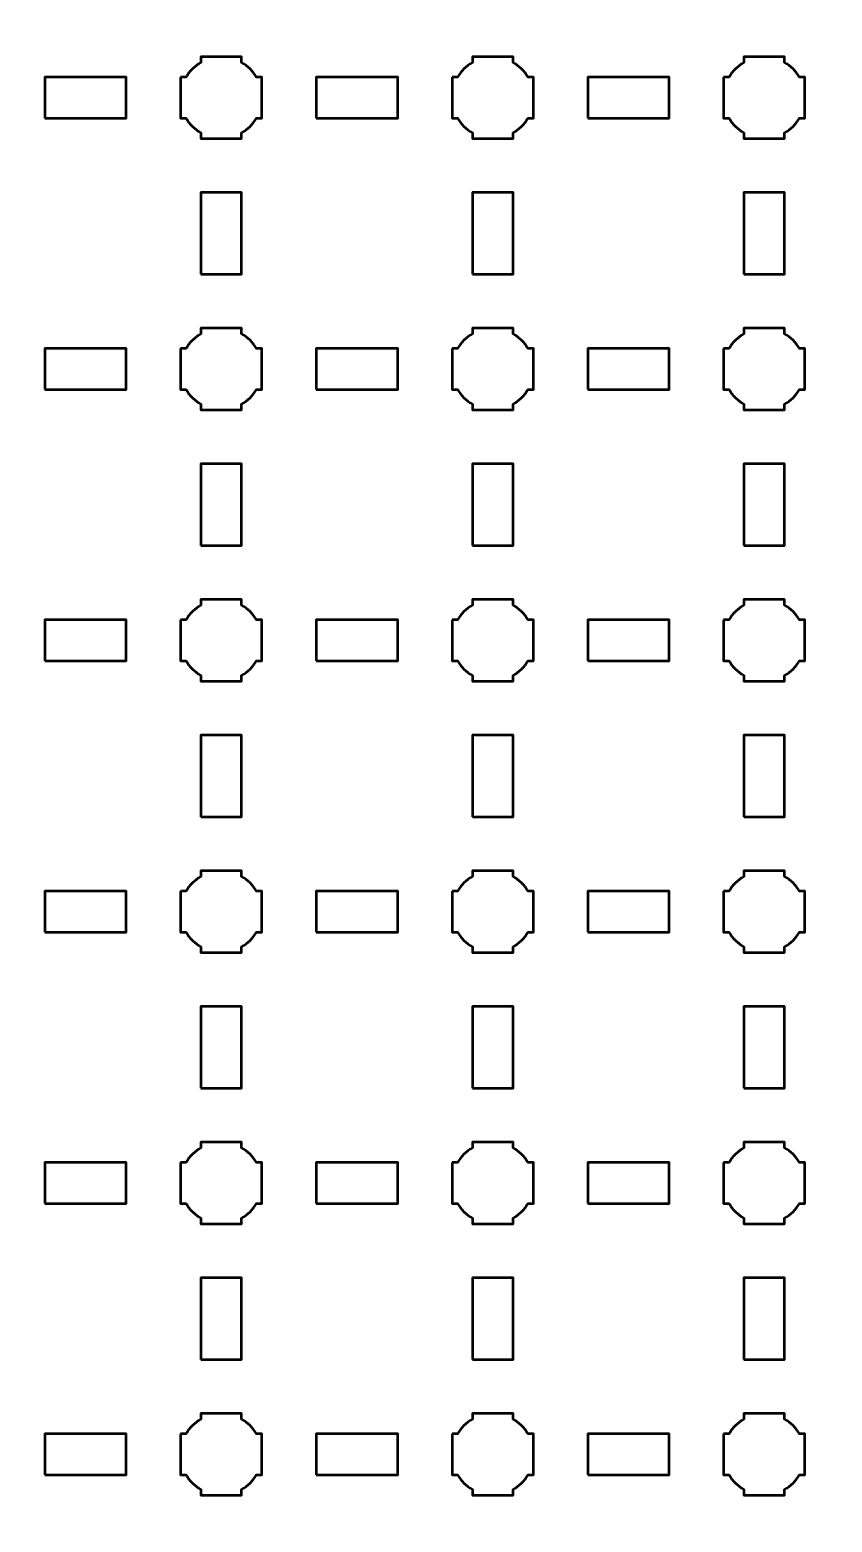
# Model space of a CAD drawing. Header units: centimetres. Extents: x -31.1 to 10.2, y -35.5 to 5.8.
# Drawn here: x -5.91 to 0, y -25.35 to -14.35 of the extents above; entities that cross this region are included whole.
import ezdxf

# ---------------------------------------------------------------- set-up
doc = ezdxf.new("R2010")
doc.units = ezdxf.units.CM
doc.header["$MEASUREMENT"] = 0
doc.layers.add('Layer 1', color=7, linetype='Continuous')

msp = doc.modelspace()

# ---------------------------------------------------------------- linework, layer by layer
at = {"layer": 'Layer 1', "color": 250, "lineweight": 53}
for points in [[(-5.8, -15), (-5.2, -15), (-5.2, -14.7), (-5.8, -14.7), (-5.8, -15)], [(-3.8, -15), (-3.2, -15), (-3.2, -14.7), (-3.8, -14.7), (-3.8, -15)], [(-1.8, -15), (-1.2, -15), (-1.2, -14.7), (-1.8, -14.7), (-1.8, -15)], [(-4.65, -16.15), (-4.35, -16.15), (-4.35, -15.55), (-4.65, -15.55), (-4.65, -16.15)], [(-2.65, -16.15), (-2.35, -16.15), (-2.35, -15.55), (-2.65, -15.55), (-2.65, -16.15)], [(-0.65, -16.15), (-0.35, -16.15), (-0.35, -15.55), (-0.65, -15.55), (-0.65, -16.15)], [(-5.8, -17), (-5.2, -17), (-5.2, -16.7), (-5.8, -16.7), (-5.8, -17)], [(-3.8, -17), (-3.2, -17), (-3.2, -16.7), (-3.8, -16.7), (-3.8, -17)], [(-1.8, -17), (-1.2, -17), (-1.2, -16.7), (-1.8, -16.7), (-1.8, -17)], [(-4.65, -18.15), (-4.35, -18.15), (-4.35, -17.55), (-4.65, -17.55), (-4.65, -18.15)], [(-2.65, -18.15), (-2.35, -18.15), (-2.35, -17.55), (-2.65, -17.55), (-2.65, -18.15)], [(-0.65, -18.15), (-0.35, -18.15), (-0.35, -17.55), (-0.65, -17.55), (-0.65, -18.15)], [(-5.8, -19), (-5.2, -19), (-5.2, -18.7), (-5.8, -18.7), (-5.8, -19)], [(-3.8, -19), (-3.2, -19), (-3.2, -18.7), (-3.8, -18.7), (-3.8, -19)], [(-1.8, -19), (-1.2, -19), (-1.2, -18.7), (-1.8, -18.7), (-1.8, -19)], [(-4.65, -20.15), (-4.35, -20.15), (-4.35, -19.55), (-4.65, -19.55), (-4.65, -20.15)], [(-2.65, -20.15), (-2.35, -20.15), (-2.35, -19.55), (-2.65, -19.55), (-2.65, -20.15)], [(-0.65, -20.15), (-0.35, -20.15), (-0.35, -19.55), (-0.65, -19.55), (-0.65, -20.15)], [(-5.8, -21), (-5.2, -21), (-5.2, -20.7), (-5.8, -20.7), (-5.8, -21)], [(-3.8, -21), (-3.2, -21), (-3.2, -20.7), (-3.8, -20.7), (-3.8, -21)], [(-1.8, -21), (-1.2, -21), (-1.2, -20.7), (-1.8, -20.7), (-1.8, -21)], [(-4.65, -22.15), (-4.35, -22.15), (-4.35, -21.55), (-4.65, -21.55), (-4.65, -22.15)], [(-2.65, -22.15), (-2.35, -22.15), (-2.35, -21.55), (-2.65, -21.55), (-2.65, -22.15)], [(-0.65, -22.15), (-0.35, -22.15), (-0.35, -21.55), (-0.65, -21.55), (-0.65, -22.15)], [(-5.8, -23), (-5.2, -23), (-5.2, -22.7), (-5.8, -22.7), (-5.8, -23)], [(-3.8, -23), (-3.2, -23), (-3.2, -22.7), (-3.8, -22.7), (-3.8, -23)], [(-1.8, -23), (-1.2, -23), (-1.2, -22.7), (-1.8, -22.7), (-1.8, -23)], [(-4.65, -24.15), (-4.35, -24.15), (-4.35, -23.55), (-4.65, -23.55), (-4.65, -24.15)], [(-2.65, -24.15), (-2.35, -24.15), (-2.35, -23.55), (-2.65, -23.55), (-2.65, -24.15)], [(-0.65, -24.15), (-0.35, -24.15), (-0.35, -23.55), (-0.65, -23.55), (-0.65, -24.15)], [(-5.8, -25), (-5.2, -25), (-5.2, -24.7), (-5.8, -24.7), (-5.8, -25)], [(-3.8, -25), (-3.2, -25), (-3.2, -24.7), (-3.8, -24.7), (-3.8, -25)], [(-1.8, -25), (-1.2, -25), (-1.2, -24.7), (-1.8, -24.7), (-1.8, -25)]]:
    msp.add_lwpolyline(points, close=True, dxfattribs=at)
msp.add_open_spline([(-31.15, -35), (-31.15, -35), (-31.15, 5.3), (-31.15, 5.3), (-31.15, 5.3), (-31.15, 5.57609), (-30.92609, 5.8), (-30.65, 5.8), (-30.65, 5.8), (-30.65, 5.8), (9.65, 5.8), (9.65, 5.8), (9.65, 5.8), (9.92609, 5.8), (10.15, 5.57609), (10.15, 5.3), (10.15, 5.3), (10.15, 5.3), (10.15, -35), (10.15, -35), (10.15, -35), (10.15, -35.27609), (9.92609, -35.5), (9.65, -35.5), (9.65, -35.5), (9.65, -35.5), (-30.65, -35.5), (-30.65, -35.5), (-30.65, -35.5), (-30.92609, -35.5), (-31.15, -35.27609), (-31.15, -35)], degree=3, knots=[0, 0, 0, 0, 0.125, 0.125, 0.125, 0.125, 0.25, 0.25, 0.25, 0.25, 0.375, 0.375, 0.375, 0.375, 0.5, 0.5, 0.5, 0.5, 0.625, 0.625, 0.625, 0.625, 0.75, 0.75, 0.75, 0.75, 0.875, 0.875, 0.875, 0.875, 1, 1, 1, 1], dxfattribs=at)
at = {"layer": 'Layer 1', "lineweight": 53}
for points in [[(-4.8, -14.7), (-4.8, -14.7), (-4.75985, -14.7), (-4.75985, -14.7), (-4.75985, -14.7), (-4.7335, -14.65447), (-4.69553, -14.6165), (-4.65, -14.59015), (-4.65, -14.59015), (-4.65, -14.59015), (-4.65, -14.55), (-4.65, -14.55), (-4.65, -14.55), (-4.65, -14.55), (-4.5, -14.55), (-4.5, -14.55), (-4.5, -14.55), (-4.5, -14.55), (-4.35, -14.55), (-4.35, -14.55), (-4.35, -14.55), (-4.35, -14.55), (-4.35, -14.59015), (-4.35, -14.59015), (-4.35, -14.59015), (-4.30447, -14.6165), (-4.2665, -14.65447), (-4.24015, -14.7), (-4.24015, -14.7), (-4.24015, -14.7), (-4.2, -14.7), (-4.2, -14.7), (-4.2, -14.7), (-4.2, -14.7), (-4.2, -14.85), (-4.2, -14.85), (-4.2, -14.85), (-4.2, -14.85), (-4.2, -15), (-4.2, -15), (-4.2, -15), (-4.2, -15), (-4.24015, -15), (-4.24015, -15), (-4.24015, -15), (-4.2665, -15.04553), (-4.30447, -15.0835), (-4.35, -15.10985), (-4.35, -15.10985), (-4.35, -15.10985), (-4.35, -15.15), (-4.35, -15.15), (-4.35, -15.15), (-4.35, -15.15), (-4.5, -15.15), (-4.5, -15.15), (-4.5, -15.15), (-4.5, -15.15), (-4.65, -15.15), (-4.65, -15.15), (-4.65, -15.15), (-4.65, -15.15), (-4.65, -15.10985), (-4.65, -15.10985), (-4.65, -15.10985), (-4.69553, -15.0835), (-4.7335, -15.04553), (-4.75985, -15), (-4.75985, -15), (-4.75985, -15), (-4.8, -15), (-4.8, -15), (-4.8, -15), (-4.8, -15), (-4.8, -14.85), (-4.8, -14.85), (-4.8, -14.85), (-4.8, -14.85), (-4.8, -14.7), (-4.8, -14.7)], [(-2.8, -14.7), (-2.8, -14.7), (-2.75985, -14.7), (-2.75985, -14.7), (-2.75985, -14.7), (-2.7335, -14.65447), (-2.69553, -14.6165), (-2.65, -14.59015), (-2.65, -14.59015), (-2.65, -14.59015), (-2.65, -14.55), (-2.65, -14.55), (-2.65, -14.55), (-2.65, -14.55), (-2.5, -14.55), (-2.5, -14.55), (-2.5, -14.55), (-2.5, -14.55), (-2.35, -14.55), (-2.35, -14.55), (-2.35, -14.55), (-2.35, -14.55), (-2.35, -14.59015), (-2.35, -14.59015), (-2.35, -14.59015), (-2.30447, -14.6165), (-2.2665, -14.65447), (-2.24015, -14.7), (-2.24015, -14.7), (-2.24015, -14.7), (-2.2, -14.7), (-2.2, -14.7), (-2.2, -14.7), (-2.2, -14.7), (-2.2, -14.85), (-2.2, -14.85), (-2.2, -14.85), (-2.2, -14.85), (-2.2, -15), (-2.2, -15), (-2.2, -15), (-2.2, -15), (-2.24015, -15), (-2.24015, -15), (-2.24015, -15), (-2.2665, -15.04553), (-2.30447, -15.0835), (-2.35, -15.10985), (-2.35, -15.10985), (-2.35, -15.10985), (-2.35, -15.15), (-2.35, -15.15), (-2.35, -15.15), (-2.35, -15.15), (-2.5, -15.15), (-2.5, -15.15), (-2.5, -15.15), (-2.5, -15.15), (-2.65, -15.15), (-2.65, -15.15), (-2.65, -15.15), (-2.65, -15.15), (-2.65, -15.10985), (-2.65, -15.10985), (-2.65, -15.10985), (-2.69553, -15.0835), (-2.7335, -15.04553), (-2.75985, -15), (-2.75985, -15), (-2.75985, -15), (-2.8, -15), (-2.8, -15), (-2.8, -15), (-2.8, -15), (-2.8, -14.85), (-2.8, -14.85), (-2.8, -14.85), (-2.8, -14.85), (-2.8, -14.7), (-2.8, -14.7)], [(-0.8, -14.7), (-0.8, -14.7), (-0.75985, -14.7), (-0.75985, -14.7), (-0.75985, -14.7), (-0.7335, -14.65447), (-0.69553, -14.6165), (-0.65, -14.59015), (-0.65, -14.59015), (-0.65, -14.59015), (-0.65, -14.55), (-0.65, -14.55), (-0.65, -14.55), (-0.65, -14.55), (-0.5, -14.55), (-0.5, -14.55), (-0.5, -14.55), (-0.5, -14.55), (-0.35, -14.55), (-0.35, -14.55), (-0.35, -14.55), (-0.35, -14.55), (-0.35, -14.59015), (-0.35, -14.59015), (-0.35, -14.59015), (-0.30447, -14.6165), (-0.2665, -14.65447), (-0.24015, -14.7), (-0.24015, -14.7), (-0.24015, -14.7), (-0.2, -14.7), (-0.2, -14.7), (-0.2, -14.7), (-0.2, -14.7), (-0.2, -14.85), (-0.2, -14.85), (-0.2, -14.85), (-0.2, -14.85), (-0.2, -15), (-0.2, -15), (-0.2, -15), (-0.2, -15), (-0.24015, -15), (-0.24015, -15), (-0.24015, -15), (-0.2665, -15.04553), (-0.30447, -15.0835), (-0.35, -15.10985), (-0.35, -15.10985), (-0.35, -15.10985), (-0.35, -15.15), (-0.35, -15.15), (-0.35, -15.15), (-0.35, -15.15), (-0.5, -15.15), (-0.5, -15.15), (-0.5, -15.15), (-0.5, -15.15), (-0.65, -15.15), (-0.65, -15.15), (-0.65, -15.15), (-0.65, -15.15), (-0.65, -15.10985), (-0.65, -15.10985), (-0.65, -15.10985), (-0.69553, -15.0835), (-0.7335, -15.04553), (-0.75985, -15), (-0.75985, -15), (-0.75985, -15), (-0.8, -15), (-0.8, -15), (-0.8, -15), (-0.8, -15), (-0.8, -14.85), (-0.8, -14.85), (-0.8, -14.85), (-0.8, -14.85), (-0.8, -14.7), (-0.8, -14.7)], [(-4.8, -16.7), (-4.8, -16.7), (-4.75985, -16.7), (-4.75985, -16.7), (-4.75985, -16.7), (-4.7335, -16.65447), (-4.69553, -16.6165), (-4.65, -16.59015), (-4.65, -16.59015), (-4.65, -16.59015), (-4.65, -16.55), (-4.65, -16.55), (-4.65, -16.55), (-4.65, -16.55), (-4.5, -16.55), (-4.5, -16.55), (-4.5, -16.55), (-4.5, -16.55), (-4.35, -16.55), (-4.35, -16.55), (-4.35, -16.55), (-4.35, -16.55), (-4.35, -16.59015), (-4.35, -16.59015), (-4.35, -16.59015), (-4.30447, -16.6165), (-4.2665, -16.65447), (-4.24015, -16.7), (-4.24015, -16.7), (-4.24015, -16.7), (-4.2, -16.7), (-4.2, -16.7), (-4.2, -16.7), (-4.2, -16.7), (-4.2, -16.85), (-4.2, -16.85), (-4.2, -16.85), (-4.2, -16.85), (-4.2, -17), (-4.2, -17), (-4.2, -17), (-4.2, -17), (-4.24015, -17), (-4.24015, -17), (-4.24015, -17), (-4.2665, -17.04553), (-4.30447, -17.0835), (-4.35, -17.10985), (-4.35, -17.10985), (-4.35, -17.10985), (-4.35, -17.15), (-4.35, -17.15), (-4.35, -17.15), (-4.35, -17.15), (-4.5, -17.15), (-4.5, -17.15), (-4.5, -17.15), (-4.5, -17.15), (-4.65, -17.15), (-4.65, -17.15), (-4.65, -17.15), (-4.65, -17.15), (-4.65, -17.10985), (-4.65, -17.10985), (-4.65, -17.10985), (-4.69553, -17.0835), (-4.7335, -17.04553), (-4.75985, -17), (-4.75985, -17), (-4.75985, -17), (-4.8, -17), (-4.8, -17), (-4.8, -17), (-4.8, -17), (-4.8, -16.85), (-4.8, -16.85), (-4.8, -16.85), (-4.8, -16.85), (-4.8, -16.7), (-4.8, -16.7)], [(-2.8, -16.7), (-2.8, -16.7), (-2.75985, -16.7), (-2.75985, -16.7), (-2.75985, -16.7), (-2.7335, -16.65447), (-2.69553, -16.6165), (-2.65, -16.59015), (-2.65, -16.59015), (-2.65, -16.59015), (-2.65, -16.55), (-2.65, -16.55), (-2.65, -16.55), (-2.65, -16.55), (-2.5, -16.55), (-2.5, -16.55), (-2.5, -16.55), (-2.5, -16.55), (-2.35, -16.55), (-2.35, -16.55), (-2.35, -16.55), (-2.35, -16.55), (-2.35, -16.59015), (-2.35, -16.59015), (-2.35, -16.59015), (-2.30447, -16.6165), (-2.2665, -16.65447), (-2.24015, -16.7), (-2.24015, -16.7), (-2.24015, -16.7), (-2.2, -16.7), (-2.2, -16.7), (-2.2, -16.7), (-2.2, -16.7), (-2.2, -16.85), (-2.2, -16.85), (-2.2, -16.85), (-2.2, -16.85), (-2.2, -17), (-2.2, -17), (-2.2, -17), (-2.2, -17), (-2.24015, -17), (-2.24015, -17), (-2.24015, -17), (-2.2665, -17.04553), (-2.30447, -17.0835), (-2.35, -17.10985), (-2.35, -17.10985), (-2.35, -17.10985), (-2.35, -17.15), (-2.35, -17.15), (-2.35, -17.15), (-2.35, -17.15), (-2.5, -17.15), (-2.5, -17.15), (-2.5, -17.15), (-2.5, -17.15), (-2.65, -17.15), (-2.65, -17.15), (-2.65, -17.15), (-2.65, -17.15), (-2.65, -17.10985), (-2.65, -17.10985), (-2.65, -17.10985), (-2.69553, -17.0835), (-2.7335, -17.04553), (-2.75985, -17), (-2.75985, -17), (-2.75985, -17), (-2.8, -17), (-2.8, -17), (-2.8, -17), (-2.8, -17), (-2.8, -16.85), (-2.8, -16.85), (-2.8, -16.85), (-2.8, -16.85), (-2.8, -16.7), (-2.8, -16.7)], [(-0.8, -16.7), (-0.8, -16.7), (-0.75985, -16.7), (-0.75985, -16.7), (-0.75985, -16.7), (-0.7335, -16.65447), (-0.69553, -16.6165), (-0.65, -16.59015), (-0.65, -16.59015), (-0.65, -16.59015), (-0.65, -16.55), (-0.65, -16.55), (-0.65, -16.55), (-0.65, -16.55), (-0.5, -16.55), (-0.5, -16.55), (-0.5, -16.55), (-0.5, -16.55), (-0.35, -16.55), (-0.35, -16.55), (-0.35, -16.55), (-0.35, -16.55), (-0.35, -16.59015), (-0.35, -16.59015), (-0.35, -16.59015), (-0.30447, -16.6165), (-0.2665, -16.65447), (-0.24015, -16.7), (-0.24015, -16.7), (-0.24015, -16.7), (-0.2, -16.7), (-0.2, -16.7), (-0.2, -16.7), (-0.2, -16.7), (-0.2, -16.85), (-0.2, -16.85), (-0.2, -16.85), (-0.2, -16.85), (-0.2, -17), (-0.2, -17), (-0.2, -17), (-0.2, -17), (-0.24015, -17), (-0.24015, -17), (-0.24015, -17), (-0.2665, -17.04553), (-0.30447, -17.0835), (-0.35, -17.10985), (-0.35, -17.10985), (-0.35, -17.10985), (-0.35, -17.15), (-0.35, -17.15), (-0.35, -17.15), (-0.35, -17.15), (-0.5, -17.15), (-0.5, -17.15), (-0.5, -17.15), (-0.5, -17.15), (-0.65, -17.15), (-0.65, -17.15), (-0.65, -17.15), (-0.65, -17.15), (-0.65, -17.10985), (-0.65, -17.10985), (-0.65, -17.10985), (-0.69553, -17.0835), (-0.7335, -17.04553), (-0.75985, -17), (-0.75985, -17), (-0.75985, -17), (-0.8, -17), (-0.8, -17), (-0.8, -17), (-0.8, -17), (-0.8, -16.85), (-0.8, -16.85), (-0.8, -16.85), (-0.8, -16.85), (-0.8, -16.7), (-0.8, -16.7)], [(-4.8, -18.7), (-4.8, -18.7), (-4.75985, -18.7), (-4.75985, -18.7), (-4.75985, -18.7), (-4.7335, -18.65447), (-4.69553, -18.6165), (-4.65, -18.59015), (-4.65, -18.59015), (-4.65, -18.59015), (-4.65, -18.55), (-4.65, -18.55), (-4.65, -18.55), (-4.65, -18.55), (-4.5, -18.55), (-4.5, -18.55), (-4.5, -18.55), (-4.5, -18.55), (-4.35, -18.55), (-4.35, -18.55), (-4.35, -18.55), (-4.35, -18.55), (-4.35, -18.59015), (-4.35, -18.59015), (-4.35, -18.59015), (-4.30447, -18.6165), (-4.2665, -18.65447), (-4.24015, -18.7), (-4.24015, -18.7), (-4.24015, -18.7), (-4.2, -18.7), (-4.2, -18.7), (-4.2, -18.7), (-4.2, -18.7), (-4.2, -18.85), (-4.2, -18.85), (-4.2, -18.85), (-4.2, -18.85), (-4.2, -19), (-4.2, -19), (-4.2, -19), (-4.2, -19), (-4.24015, -19), (-4.24015, -19), (-4.24015, -19), (-4.2665, -19.04553), (-4.30447, -19.0835), (-4.35, -19.10985), (-4.35, -19.10985), (-4.35, -19.10985), (-4.35, -19.15), (-4.35, -19.15), (-4.35, -19.15), (-4.35, -19.15), (-4.5, -19.15), (-4.5, -19.15), (-4.5, -19.15), (-4.5, -19.15), (-4.65, -19.15), (-4.65, -19.15), (-4.65, -19.15), (-4.65, -19.15), (-4.65, -19.10985), (-4.65, -19.10985), (-4.65, -19.10985), (-4.69553, -19.0835), (-4.7335, -19.04553), (-4.75985, -19), (-4.75985, -19), (-4.75985, -19), (-4.8, -19), (-4.8, -19), (-4.8, -19), (-4.8, -19), (-4.8, -18.85), (-4.8, -18.85), (-4.8, -18.85), (-4.8, -18.85), (-4.8, -18.7), (-4.8, -18.7)], [(-2.8, -18.7), (-2.8, -18.7), (-2.75985, -18.7), (-2.75985, -18.7), (-2.75985, -18.7), (-2.7335, -18.65447), (-2.69553, -18.6165), (-2.65, -18.59015), (-2.65, -18.59015), (-2.65, -18.59015), (-2.65, -18.55), (-2.65, -18.55), (-2.65, -18.55), (-2.65, -18.55), (-2.5, -18.55), (-2.5, -18.55), (-2.5, -18.55), (-2.5, -18.55), (-2.35, -18.55), (-2.35, -18.55), (-2.35, -18.55), (-2.35, -18.55), (-2.35, -18.59015), (-2.35, -18.59015), (-2.35, -18.59015), (-2.30447, -18.6165), (-2.2665, -18.65447), (-2.24015, -18.7), (-2.24015, -18.7), (-2.24015, -18.7), (-2.2, -18.7), (-2.2, -18.7), (-2.2, -18.7), (-2.2, -18.7), (-2.2, -18.85), (-2.2, -18.85), (-2.2, -18.85), (-2.2, -18.85), (-2.2, -19), (-2.2, -19), (-2.2, -19), (-2.2, -19), (-2.24015, -19), (-2.24015, -19), (-2.24015, -19), (-2.2665, -19.04553), (-2.30447, -19.0835), (-2.35, -19.10985), (-2.35, -19.10985), (-2.35, -19.10985), (-2.35, -19.15), (-2.35, -19.15), (-2.35, -19.15), (-2.35, -19.15), (-2.5, -19.15), (-2.5, -19.15), (-2.5, -19.15), (-2.5, -19.15), (-2.65, -19.15), (-2.65, -19.15), (-2.65, -19.15), (-2.65, -19.15), (-2.65, -19.10985), (-2.65, -19.10985), (-2.65, -19.10985), (-2.69553, -19.0835), (-2.7335, -19.04553), (-2.75985, -19), (-2.75985, -19), (-2.75985, -19), (-2.8, -19), (-2.8, -19), (-2.8, -19), (-2.8, -19), (-2.8, -18.85), (-2.8, -18.85), (-2.8, -18.85), (-2.8, -18.85), (-2.8, -18.7), (-2.8, -18.7)], [(-0.8, -18.7), (-0.8, -18.7), (-0.75985, -18.7), (-0.75985, -18.7), (-0.75985, -18.7), (-0.7335, -18.65447), (-0.69553, -18.6165), (-0.65, -18.59015), (-0.65, -18.59015), (-0.65, -18.59015), (-0.65, -18.55), (-0.65, -18.55), (-0.65, -18.55), (-0.65, -18.55), (-0.5, -18.55), (-0.5, -18.55), (-0.5, -18.55), (-0.5, -18.55), (-0.35, -18.55), (-0.35, -18.55), (-0.35, -18.55), (-0.35, -18.55), (-0.35, -18.59015), (-0.35, -18.59015), (-0.35, -18.59015), (-0.30447, -18.6165), (-0.2665, -18.65447), (-0.24015, -18.7), (-0.24015, -18.7), (-0.24015, -18.7), (-0.2, -18.7), (-0.2, -18.7), (-0.2, -18.7), (-0.2, -18.7), (-0.2, -18.85), (-0.2, -18.85), (-0.2, -18.85), (-0.2, -18.85), (-0.2, -19), (-0.2, -19), (-0.2, -19), (-0.2, -19), (-0.24015, -19), (-0.24015, -19), (-0.24015, -19), (-0.2665, -19.04553), (-0.30447, -19.0835), (-0.35, -19.10985), (-0.35, -19.10985), (-0.35, -19.10985), (-0.35, -19.15), (-0.35, -19.15), (-0.35, -19.15), (-0.35, -19.15), (-0.5, -19.15), (-0.5, -19.15), (-0.5, -19.15), (-0.5, -19.15), (-0.65, -19.15), (-0.65, -19.15), (-0.65, -19.15), (-0.65, -19.15), (-0.65, -19.10985), (-0.65, -19.10985), (-0.65, -19.10985), (-0.69553, -19.0835), (-0.7335, -19.04553), (-0.75985, -19), (-0.75985, -19), (-0.75985, -19), (-0.8, -19), (-0.8, -19), (-0.8, -19), (-0.8, -19), (-0.8, -18.85), (-0.8, -18.85), (-0.8, -18.85), (-0.8, -18.85), (-0.8, -18.7), (-0.8, -18.7)], [(-4.8, -20.7), (-4.8, -20.7), (-4.75985, -20.7), (-4.75985, -20.7), (-4.75985, -20.7), (-4.7335, -20.65447), (-4.69553, -20.6165), (-4.65, -20.59015), (-4.65, -20.59015), (-4.65, -20.59015), (-4.65, -20.55), (-4.65, -20.55), (-4.65, -20.55), (-4.65, -20.55), (-4.5, -20.55), (-4.5, -20.55), (-4.5, -20.55), (-4.5, -20.55), (-4.35, -20.55), (-4.35, -20.55), (-4.35, -20.55), (-4.35, -20.55), (-4.35, -20.59015), (-4.35, -20.59015), (-4.35, -20.59015), (-4.30447, -20.6165), (-4.2665, -20.65447), (-4.24015, -20.7), (-4.24015, -20.7), (-4.24015, -20.7), (-4.2, -20.7), (-4.2, -20.7), (-4.2, -20.7), (-4.2, -20.7), (-4.2, -20.85), (-4.2, -20.85), (-4.2, -20.85), (-4.2, -20.85), (-4.2, -21), (-4.2, -21), (-4.2, -21), (-4.2, -21), (-4.24015, -21), (-4.24015, -21), (-4.24015, -21), (-4.2665, -21.04553), (-4.30447, -21.0835), (-4.35, -21.10985), (-4.35, -21.10985), (-4.35, -21.10985), (-4.35, -21.15), (-4.35, -21.15), (-4.35, -21.15), (-4.35, -21.15), (-4.5, -21.15), (-4.5, -21.15), (-4.5, -21.15), (-4.5, -21.15), (-4.65, -21.15), (-4.65, -21.15), (-4.65, -21.15), (-4.65, -21.15), (-4.65, -21.10985), (-4.65, -21.10985), (-4.65, -21.10985), (-4.69553, -21.0835), (-4.7335, -21.04553), (-4.75985, -21), (-4.75985, -21), (-4.75985, -21), (-4.8, -21), (-4.8, -21), (-4.8, -21), (-4.8, -21), (-4.8, -20.85), (-4.8, -20.85), (-4.8, -20.85), (-4.8, -20.85), (-4.8, -20.7), (-4.8, -20.7)], [(-2.8, -20.7), (-2.8, -20.7), (-2.75985, -20.7), (-2.75985, -20.7), (-2.75985, -20.7), (-2.7335, -20.65447), (-2.69553, -20.6165), (-2.65, -20.59015), (-2.65, -20.59015), (-2.65, -20.59015), (-2.65, -20.55), (-2.65, -20.55), (-2.65, -20.55), (-2.65, -20.55), (-2.5, -20.55), (-2.5, -20.55), (-2.5, -20.55), (-2.5, -20.55), (-2.35, -20.55), (-2.35, -20.55), (-2.35, -20.55), (-2.35, -20.55), (-2.35, -20.59015), (-2.35, -20.59015), (-2.35, -20.59015), (-2.30447, -20.6165), (-2.2665, -20.65447), (-2.24015, -20.7), (-2.24015, -20.7), (-2.24015, -20.7), (-2.2, -20.7), (-2.2, -20.7), (-2.2, -20.7), (-2.2, -20.7), (-2.2, -20.85), (-2.2, -20.85), (-2.2, -20.85), (-2.2, -20.85), (-2.2, -21), (-2.2, -21), (-2.2, -21), (-2.2, -21), (-2.24015, -21), (-2.24015, -21), (-2.24015, -21), (-2.2665, -21.04553), (-2.30447, -21.0835), (-2.35, -21.10985), (-2.35, -21.10985), (-2.35, -21.10985), (-2.35, -21.15), (-2.35, -21.15), (-2.35, -21.15), (-2.35, -21.15), (-2.5, -21.15), (-2.5, -21.15), (-2.5, -21.15), (-2.5, -21.15), (-2.65, -21.15), (-2.65, -21.15), (-2.65, -21.15), (-2.65, -21.15), (-2.65, -21.10985), (-2.65, -21.10985), (-2.65, -21.10985), (-2.69553, -21.0835), (-2.7335, -21.04553), (-2.75985, -21), (-2.75985, -21), (-2.75985, -21), (-2.8, -21), (-2.8, -21), (-2.8, -21), (-2.8, -21), (-2.8, -20.85), (-2.8, -20.85), (-2.8, -20.85), (-2.8, -20.85), (-2.8, -20.7), (-2.8, -20.7)], [(-0.8, -20.7), (-0.8, -20.7), (-0.75985, -20.7), (-0.75985, -20.7), (-0.75985, -20.7), (-0.7335, -20.65447), (-0.69553, -20.6165), (-0.65, -20.59015), (-0.65, -20.59015), (-0.65, -20.59015), (-0.65, -20.55), (-0.65, -20.55), (-0.65, -20.55), (-0.65, -20.55), (-0.5, -20.55), (-0.5, -20.55), (-0.5, -20.55), (-0.5, -20.55), (-0.35, -20.55), (-0.35, -20.55), (-0.35, -20.55), (-0.35, -20.55), (-0.35, -20.59015), (-0.35, -20.59015), (-0.35, -20.59015), (-0.30447, -20.6165), (-0.2665, -20.65447), (-0.24015, -20.7), (-0.24015, -20.7), (-0.24015, -20.7), (-0.2, -20.7), (-0.2, -20.7), (-0.2, -20.7), (-0.2, -20.7), (-0.2, -20.85), (-0.2, -20.85), (-0.2, -20.85), (-0.2, -20.85), (-0.2, -21), (-0.2, -21), (-0.2, -21), (-0.2, -21), (-0.24015, -21), (-0.24015, -21), (-0.24015, -21), (-0.2665, -21.04553), (-0.30447, -21.0835), (-0.35, -21.10985), (-0.35, -21.10985), (-0.35, -21.10985), (-0.35, -21.15), (-0.35, -21.15), (-0.35, -21.15), (-0.35, -21.15), (-0.5, -21.15), (-0.5, -21.15), (-0.5, -21.15), (-0.5, -21.15), (-0.65, -21.15), (-0.65, -21.15), (-0.65, -21.15), (-0.65, -21.15), (-0.65, -21.10985), (-0.65, -21.10985), (-0.65, -21.10985), (-0.69553, -21.0835), (-0.7335, -21.04553), (-0.75985, -21), (-0.75985, -21), (-0.75985, -21), (-0.8, -21), (-0.8, -21), (-0.8, -21), (-0.8, -21), (-0.8, -20.85), (-0.8, -20.85), (-0.8, -20.85), (-0.8, -20.85), (-0.8, -20.7), (-0.8, -20.7)], [(-4.8, -22.7), (-4.8, -22.7), (-4.75985, -22.7), (-4.75985, -22.7), (-4.75985, -22.7), (-4.7335, -22.65447), (-4.69553, -22.6165), (-4.65, -22.59015), (-4.65, -22.59015), (-4.65, -22.59015), (-4.65, -22.55), (-4.65, -22.55), (-4.65, -22.55), (-4.65, -22.55), (-4.5, -22.55), (-4.5, -22.55), (-4.5, -22.55), (-4.5, -22.55), (-4.35, -22.55), (-4.35, -22.55), (-4.35, -22.55), (-4.35, -22.55), (-4.35, -22.59015), (-4.35, -22.59015), (-4.35, -22.59015), (-4.30447, -22.6165), (-4.2665, -22.65447), (-4.24015, -22.7), (-4.24015, -22.7), (-4.24015, -22.7), (-4.2, -22.7), (-4.2, -22.7), (-4.2, -22.7), (-4.2, -22.7), (-4.2, -22.85), (-4.2, -22.85), (-4.2, -22.85), (-4.2, -22.85), (-4.2, -23), (-4.2, -23), (-4.2, -23), (-4.2, -23), (-4.24015, -23), (-4.24015, -23), (-4.24015, -23), (-4.2665, -23.04553), (-4.30447, -23.0835), (-4.35, -23.10985), (-4.35, -23.10985), (-4.35, -23.10985), (-4.35, -23.15), (-4.35, -23.15), (-4.35, -23.15), (-4.35, -23.15), (-4.5, -23.15), (-4.5, -23.15), (-4.5, -23.15), (-4.5, -23.15), (-4.65, -23.15), (-4.65, -23.15), (-4.65, -23.15), (-4.65, -23.15), (-4.65, -23.10985), (-4.65, -23.10985), (-4.65, -23.10985), (-4.69553, -23.0835), (-4.7335, -23.04553), (-4.75985, -23), (-4.75985, -23), (-4.75985, -23), (-4.8, -23), (-4.8, -23), (-4.8, -23), (-4.8, -23), (-4.8, -22.85), (-4.8, -22.85), (-4.8, -22.85), (-4.8, -22.85), (-4.8, -22.7), (-4.8, -22.7)], [(-2.8, -22.7), (-2.8, -22.7), (-2.75985, -22.7), (-2.75985, -22.7), (-2.75985, -22.7), (-2.7335, -22.65447), (-2.69553, -22.6165), (-2.65, -22.59015), (-2.65, -22.59015), (-2.65, -22.59015), (-2.65, -22.55), (-2.65, -22.55), (-2.65, -22.55), (-2.65, -22.55), (-2.5, -22.55), (-2.5, -22.55), (-2.5, -22.55), (-2.5, -22.55), (-2.35, -22.55), (-2.35, -22.55), (-2.35, -22.55), (-2.35, -22.55), (-2.35, -22.59015), (-2.35, -22.59015), (-2.35, -22.59015), (-2.30447, -22.6165), (-2.2665, -22.65447), (-2.24015, -22.7), (-2.24015, -22.7), (-2.24015, -22.7), (-2.2, -22.7), (-2.2, -22.7), (-2.2, -22.7), (-2.2, -22.7), (-2.2, -22.85), (-2.2, -22.85), (-2.2, -22.85), (-2.2, -22.85), (-2.2, -23), (-2.2, -23), (-2.2, -23), (-2.2, -23), (-2.24015, -23), (-2.24015, -23), (-2.24015, -23), (-2.2665, -23.04553), (-2.30447, -23.0835), (-2.35, -23.10985), (-2.35, -23.10985), (-2.35, -23.10985), (-2.35, -23.15), (-2.35, -23.15), (-2.35, -23.15), (-2.35, -23.15), (-2.5, -23.15), (-2.5, -23.15), (-2.5, -23.15), (-2.5, -23.15), (-2.65, -23.15), (-2.65, -23.15), (-2.65, -23.15), (-2.65, -23.15), (-2.65, -23.10985), (-2.65, -23.10985), (-2.65, -23.10985), (-2.69553, -23.0835), (-2.7335, -23.04553), (-2.75985, -23), (-2.75985, -23), (-2.75985, -23), (-2.8, -23), (-2.8, -23), (-2.8, -23), (-2.8, -23), (-2.8, -22.85), (-2.8, -22.85), (-2.8, -22.85), (-2.8, -22.85), (-2.8, -22.7), (-2.8, -22.7)], [(-0.8, -22.7), (-0.8, -22.7), (-0.75985, -22.7), (-0.75985, -22.7), (-0.75985, -22.7), (-0.7335, -22.65447), (-0.69553, -22.6165), (-0.65, -22.59015), (-0.65, -22.59015), (-0.65, -22.59015), (-0.65, -22.55), (-0.65, -22.55), (-0.65, -22.55), (-0.65, -22.55), (-0.5, -22.55), (-0.5, -22.55), (-0.5, -22.55), (-0.5, -22.55), (-0.35, -22.55), (-0.35, -22.55), (-0.35, -22.55), (-0.35, -22.55), (-0.35, -22.59015), (-0.35, -22.59015), (-0.35, -22.59015), (-0.30447, -22.6165), (-0.2665, -22.65447), (-0.24015, -22.7), (-0.24015, -22.7), (-0.24015, -22.7), (-0.2, -22.7), (-0.2, -22.7), (-0.2, -22.7), (-0.2, -22.7), (-0.2, -22.85), (-0.2, -22.85), (-0.2, -22.85), (-0.2, -22.85), (-0.2, -23), (-0.2, -23), (-0.2, -23), (-0.2, -23), (-0.24015, -23), (-0.24015, -23), (-0.24015, -23), (-0.2665, -23.04553), (-0.30447, -23.0835), (-0.35, -23.10985), (-0.35, -23.10985), (-0.35, -23.10985), (-0.35, -23.15), (-0.35, -23.15), (-0.35, -23.15), (-0.35, -23.15), (-0.5, -23.15), (-0.5, -23.15), (-0.5, -23.15), (-0.5, -23.15), (-0.65, -23.15), (-0.65, -23.15), (-0.65, -23.15), (-0.65, -23.15), (-0.65, -23.10985), (-0.65, -23.10985), (-0.65, -23.10985), (-0.69553, -23.0835), (-0.7335, -23.04553), (-0.75985, -23), (-0.75985, -23), (-0.75985, -23), (-0.8, -23), (-0.8, -23), (-0.8, -23), (-0.8, -23), (-0.8, -22.85), (-0.8, -22.85), (-0.8, -22.85), (-0.8, -22.85), (-0.8, -22.7), (-0.8, -22.7)], [(-4.8, -24.7), (-4.8, -24.7), (-4.75985, -24.7), (-4.75985, -24.7), (-4.75985, -24.7), (-4.7335, -24.65447), (-4.69553, -24.6165), (-4.65, -24.59015), (-4.65, -24.59015), (-4.65, -24.59015), (-4.65, -24.55), (-4.65, -24.55), (-4.65, -24.55), (-4.65, -24.55), (-4.5, -24.55), (-4.5, -24.55), (-4.5, -24.55), (-4.5, -24.55), (-4.35, -24.55), (-4.35, -24.55), (-4.35, -24.55), (-4.35, -24.55), (-4.35, -24.59015), (-4.35, -24.59015), (-4.35, -24.59015), (-4.30447, -24.6165), (-4.2665, -24.65447), (-4.24015, -24.7), (-4.24015, -24.7), (-4.24015, -24.7), (-4.2, -24.7), (-4.2, -24.7), (-4.2, -24.7), (-4.2, -24.7), (-4.2, -24.85), (-4.2, -24.85), (-4.2, -24.85), (-4.2, -24.85), (-4.2, -25), (-4.2, -25), (-4.2, -25), (-4.2, -25), (-4.24015, -25), (-4.24015, -25), (-4.24015, -25), (-4.2665, -25.04553), (-4.30447, -25.0835), (-4.35, -25.10985), (-4.35, -25.10985), (-4.35, -25.10985), (-4.35, -25.15), (-4.35, -25.15), (-4.35, -25.15), (-4.35, -25.15), (-4.5, -25.15), (-4.5, -25.15), (-4.5, -25.15), (-4.5, -25.15), (-4.65, -25.15), (-4.65, -25.15), (-4.65, -25.15), (-4.65, -25.15), (-4.65, -25.10985), (-4.65, -25.10985), (-4.65, -25.10985), (-4.69553, -25.0835), (-4.7335, -25.04553), (-4.75985, -25), (-4.75985, -25), (-4.75985, -25), (-4.8, -25), (-4.8, -25), (-4.8, -25), (-4.8, -25), (-4.8, -24.85), (-4.8, -24.85), (-4.8, -24.85), (-4.8, -24.85), (-4.8, -24.7), (-4.8, -24.7)], [(-2.8, -24.7), (-2.8, -24.7), (-2.75985, -24.7), (-2.75985, -24.7), (-2.75985, -24.7), (-2.7335, -24.65447), (-2.69553, -24.6165), (-2.65, -24.59015), (-2.65, -24.59015), (-2.65, -24.59015), (-2.65, -24.55), (-2.65, -24.55), (-2.65, -24.55), (-2.65, -24.55), (-2.5, -24.55), (-2.5, -24.55), (-2.5, -24.55), (-2.5, -24.55), (-2.35, -24.55), (-2.35, -24.55), (-2.35, -24.55), (-2.35, -24.55), (-2.35, -24.59015), (-2.35, -24.59015), (-2.35, -24.59015), (-2.30447, -24.6165), (-2.2665, -24.65447), (-2.24015, -24.7), (-2.24015, -24.7), (-2.24015, -24.7), (-2.2, -24.7), (-2.2, -24.7), (-2.2, -24.7), (-2.2, -24.7), (-2.2, -24.85), (-2.2, -24.85), (-2.2, -24.85), (-2.2, -24.85), (-2.2, -25), (-2.2, -25), (-2.2, -25), (-2.2, -25), (-2.24015, -25), (-2.24015, -25), (-2.24015, -25), (-2.2665, -25.04553), (-2.30447, -25.0835), (-2.35, -25.10985), (-2.35, -25.10985), (-2.35, -25.10985), (-2.35, -25.15), (-2.35, -25.15), (-2.35, -25.15), (-2.35, -25.15), (-2.5, -25.15), (-2.5, -25.15), (-2.5, -25.15), (-2.5, -25.15), (-2.65, -25.15), (-2.65, -25.15), (-2.65, -25.15), (-2.65, -25.15), (-2.65, -25.10985), (-2.65, -25.10985), (-2.65, -25.10985), (-2.69553, -25.0835), (-2.7335, -25.04553), (-2.75985, -25), (-2.75985, -25), (-2.75985, -25), (-2.8, -25), (-2.8, -25), (-2.8, -25), (-2.8, -25), (-2.8, -24.85), (-2.8, -24.85), (-2.8, -24.85), (-2.8, -24.85), (-2.8, -24.7), (-2.8, -24.7)], [(-0.8, -24.7), (-0.8, -24.7), (-0.75985, -24.7), (-0.75985, -24.7), (-0.75985, -24.7), (-0.7335, -24.65447), (-0.69553, -24.6165), (-0.65, -24.59015), (-0.65, -24.59015), (-0.65, -24.59015), (-0.65, -24.55), (-0.65, -24.55), (-0.65, -24.55), (-0.65, -24.55), (-0.5, -24.55), (-0.5, -24.55), (-0.5, -24.55), (-0.5, -24.55), (-0.35, -24.55), (-0.35, -24.55), (-0.35, -24.55), (-0.35, -24.55), (-0.35, -24.59015), (-0.35, -24.59015), (-0.35, -24.59015), (-0.30447, -24.6165), (-0.2665, -24.65447), (-0.24015, -24.7), (-0.24015, -24.7), (-0.24015, -24.7), (-0.2, -24.7), (-0.2, -24.7), (-0.2, -24.7), (-0.2, -24.7), (-0.2, -24.85), (-0.2, -24.85), (-0.2, -24.85), (-0.2, -24.85), (-0.2, -25), (-0.2, -25), (-0.2, -25), (-0.2, -25), (-0.24015, -25), (-0.24015, -25), (-0.24015, -25), (-0.2665, -25.04553), (-0.30447, -25.0835), (-0.35, -25.10985), (-0.35, -25.10985), (-0.35, -25.10985), (-0.35, -25.15), (-0.35, -25.15), (-0.35, -25.15), (-0.35, -25.15), (-0.5, -25.15), (-0.5, -25.15), (-0.5, -25.15), (-0.5, -25.15), (-0.65, -25.15), (-0.65, -25.15), (-0.65, -25.15), (-0.65, -25.15), (-0.65, -25.10985), (-0.65, -25.10985), (-0.65, -25.10985), (-0.69553, -25.0835), (-0.7335, -25.04553), (-0.75985, -25), (-0.75985, -25), (-0.75985, -25), (-0.8, -25), (-0.8, -25), (-0.8, -25), (-0.8, -25), (-0.8, -24.85), (-0.8, -24.85), (-0.8, -24.85), (-0.8, -24.85), (-0.8, -24.7), (-0.8, -24.7)]]:
    msp.add_open_spline(points, degree=3, knots=[0, 0, 0, 0, 0.05, 0.05, 0.05, 0.05, 0.1, 0.1, 0.1, 0.1, 0.15, 0.15, 0.15, 0.15, 0.2, 0.2, 0.2, 0.2, 0.25, 0.25, 0.25, 0.25, 0.3, 0.3, 0.3, 0.3, 0.35, 0.35, 0.35, 0.35, 0.4, 0.4, 0.4, 0.4, 0.45, 0.45, 0.45, 0.45, 0.5, 0.5, 0.5, 0.5, 0.55, 0.55, 0.55, 0.55, 0.6, 0.6, 0.6, 0.6, 0.65, 0.65, 0.65, 0.65, 0.7, 0.7, 0.7, 0.7, 0.75, 0.75, 0.75, 0.75, 0.8, 0.8, 0.8, 0.8, 0.85, 0.85, 0.85, 0.85, 0.9, 0.9, 0.9, 0.9, 0.95, 0.95, 0.95, 0.95, 1, 1, 1, 1], dxfattribs=at)

doc.saveas('drawing.dxf')
